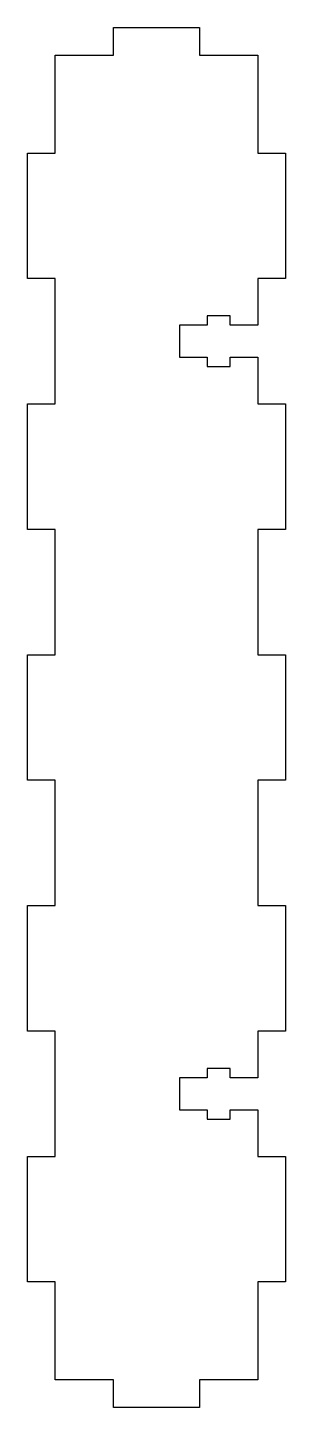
# Model space of a CAD drawing. Header units: millimetres. Extents: x -28 to 0, y 0 to 150.
import ezdxf

# ---------------------------------------------------------------- set-up
doc = ezdxf.new("R2010")
doc.units = ezdxf.units.MM
doc.layers.get('0').update_dxf_attribs({"linetype": 'CONTINUOUS'})

msp = doc.modelspace()

# ---------------------------------------------------------------- linework, layer by layer
msp.add_lwpolyline([(-6, 32.34), (-3, 32.34), (-3, 27.27), (0, 27.27), (0, 13.64), (-3, 13.64), (-3, 3), (-9.33, 3), (-9.33, 0), (-18.67, 0), (-18.67, 3), (-25, 3), (-25, 13.64), (-28, 13.64), (-28, 27.27), (-25, 27.27), (-25, 40.91), (-28, 40.91), (-28, 54.55), (-25, 54.55), (-25, 68.18), (-28, 68.18), (-28, 81.82), (-25, 81.82), (-25, 95.45), (-28, 95.45), (-28, 109.09), (-25, 109.09), (-25, 122.73), (-28, 122.73), (-28, 136.36), (-25, 136.36), (-25, 147), (-18.67, 147), (-18.67, 150), (-9.33, 150), (-9.33, 147), (-3, 147), (-3, 136.36), (0, 136.36), (0, 122.73), (-3, 122.73), (-3, 117.66), (-6, 117.66), (-6, 118.66), (-8.5, 118.66), (-8.5, 117.66), (-11.5, 117.66), (-11.5, 114.16), (-8.5, 114.16), (-8.5, 113.16), (-6, 113.16), (-6, 114.16), (-3, 114.16), (-3, 109.09), (0, 109.09), (0, 95.45), (-3, 95.45), (-3, 81.82), (0, 81.82), (0, 68.18), (-3, 68.18), (-3, 54.55), (0, 54.55), (0, 40.91), (-3, 40.91), (-3, 35.84), (-6, 35.84), (-6, 36.84), (-8.5, 36.84), (-8.5, 35.84), (-11.5, 35.84), (-11.5, 32.34), (-8.5, 32.34), (-8.5, 31.34), (-6, 31.34)], close=True)

doc.saveas('drawing.dxf')
